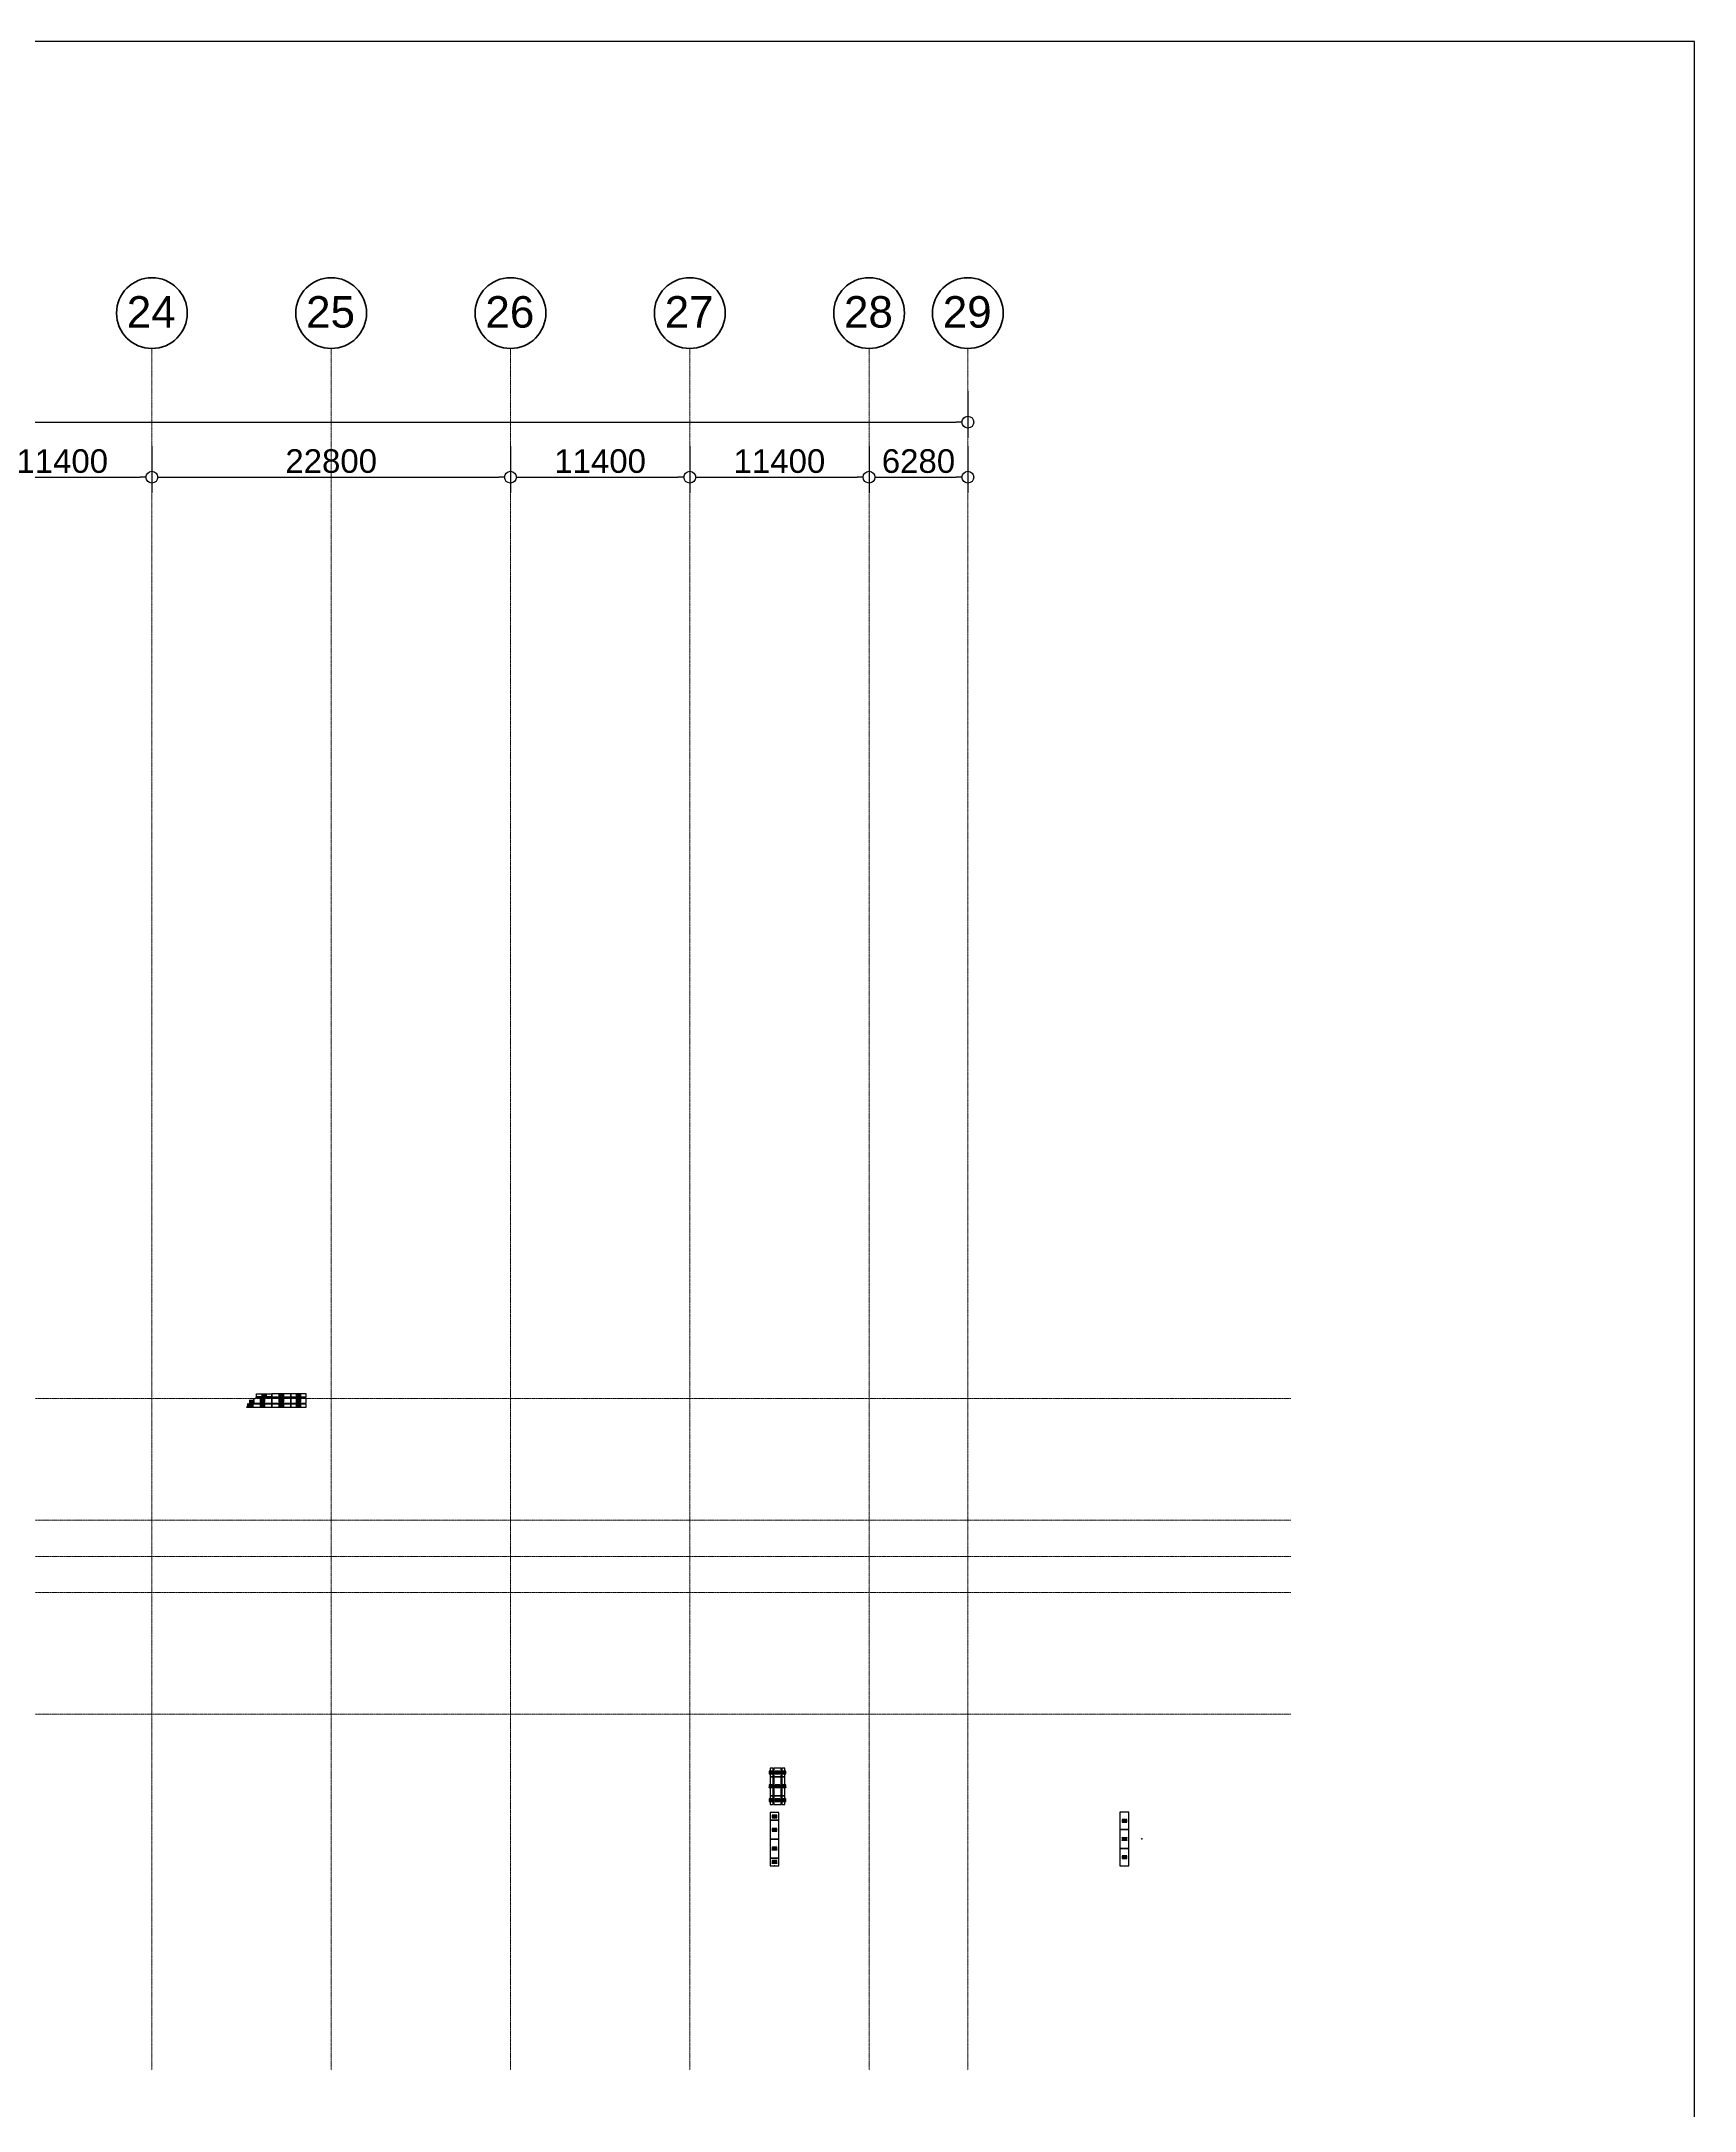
# Model space of a CAD drawing. Header units: millimetres. Extents: x -70132 to 394080, y -1879526 to 121974.
# Drawn here: x 251251 to 356364, y -9601 to 121974 of the extents above; entities that cross this region are included whole.
import ezdxf
from ezdxf.enums import TextEntityAlignment as Align

# ---------------------------------------------------------------- set-up
doc = ezdxf.new("R2010")
doc.units = ezdxf.units.MM
doc.linetypes.add('DPA_Grid _ Level 100', pattern=[10, 5.5, -1.6, 1.3, -1.6])
for name, color, linetype in [('000 - D I M', 251, 'Continuous'), ('000 - H A T C H', 9, 'Continuous'), ('009 - AHP_06_DATA_TEXT', 3, 'Continuous'), ('009 - AHP_06_PANEL_MAIN_COLOR_1', 3, 'Continuous'), ('009 - AHP_06_PANEL_SYMBOL_', 251, 'Continuous'), ('C0x_300HK_CODE_DEF_SUB', 250, 'Continuous')]:
    doc.layers.add(name, color=color, linetype=linetype)
doc.layers.add('S-GRID', color=251, linetype='Continuous', lineweight=9)
doc.layers.add('S-GRID-IDEN', color=3, linetype='Continuous', lineweight=50)
doc.styles.add('Arial', font='arial.ttf', dxfattribs={"height": 1500})
doc.styles.add('Arial_1', font='arial.ttf', dxfattribs={"height": 2000})
doc.styles.add('Arial_2', font='arial.ttf', dxfattribs={"height": 3})
doc.styles.add('Arial_TA1500', font='arial.ttf', dxfattribs={"height": 1500})
doc.styles.get("Standard").update_dxf_attribs({"font": 'arial.ttf'})
doc.dimstyles.new('DPA-DIM-3_0_C-C', dxfattribs={"dimscale": 304.8, "dimtxt": 1530.3891, "dimasz": 2.46063, "dimexe": 3.28084, "dimexo": 0.0625, "dimgap": 0.82021, "dimtad": 1, "dimdec": 0, "dimzin": 0, "dimdsep": 46, "dimtxsty": 'Arial_2', "dimblk1": 'DOTBLANK', "dimblk2": 'DOTBLANK', "dimsah": 1, "dimcen": 0.09, "dimdle": 3.28084, "dimadec": 8, "dimazin": 0, "dimtfac": 1, "dimtdec": 4, "dimtix": 1, "dimtmove": 0, "dimatfit": 3, "dimfxl": 6.56168, "dimfxlon": 1, "dimtvp": 1, "dimtolj": 1, "dimtzin": 0, "dimarcsym": 2})

# ---------------------------------------------------------------- blocks, each defined once
blk = doc.blocks.new('*U153')
at = {"layer": '009 - AHP_06_PANEL_MAIN_COLOR_1'}
blk.add_lwpolyline([(0, -100), (1200, -100), (1200, 100), (0, 100)], close=True, dxfattribs=at)
at = {"layer": '009 - AHP_06_PANEL_SYMBOL_'}
blk.add_point((0, 0), dxfattribs=at)
blk = doc.blocks.new('*U20')
at = {"layer": '009 - AHP_06_PANEL_MAIN_COLOR_1'}
blk.add_lwpolyline([(0, -175), (1200, -175), (1200, 175), (0, 175)], close=True, dxfattribs=at)
at = {"layer": '009 - AHP_06_PANEL_SYMBOL_'}
blk.add_point((0, 0), dxfattribs=at)
blk = doc.blocks.new('*U154')
at = {"layer": '009 - AHP_06_PANEL_MAIN_COLOR_1'}
blk.add_lwpolyline([(0, -100), (975, -100), (975, 100), (0, 100)], close=True, dxfattribs=at)
at = {"layer": '009 - AHP_06_PANEL_SYMBOL_'}
blk.add_point((0, 0), dxfattribs=at)
blk = doc.blocks.new('*U21')
at = {"layer": '009 - AHP_06_PANEL_MAIN_COLOR_1'}
blk.add_lwpolyline([(0, -175), (975, -175), (975, 175), (0, 175)], close=True, dxfattribs=at)
at = {"layer": '009 - AHP_06_PANEL_SYMBOL_'}
blk.add_point((0, 0), dxfattribs=at)
blk = doc.blocks.new('*U22')
at = {"layer": '009 - AHP_06_PANEL_MAIN_COLOR_1'}
blk.add_lwpolyline([(0, -100), (975, -100), (975, 100), (0, 100)], close=True, dxfattribs=at)
at = {"layer": '009 - AHP_06_PANEL_SYMBOL_'}
blk.add_point((0, 0), dxfattribs=at)
blk = doc.blocks.new('*U34')
blk.add_point((0, 0))
at = {"layer": '009 - AHP_06_PANEL_MAIN_COLOR_1'}
blk.add_lwpolyline([(0, 82), (0, 82), (0, -82), (165, -82)], close=True, dxfattribs=at)
blk = doc.blocks.new('*U168')
at = {"layer": '009 - AHP_06_PANEL_MAIN_COLOR_1'}
blk.add_lwpolyline([(0, -100), (552, -100), (552, 100), (0, 100)], close=True, dxfattribs=at)
at = {"layer": '009 - AHP_06_PANEL_SYMBOL_'}
blk.add_point((0, 0), dxfattribs=at)
blk = doc.blocks.new('*U169')
at = {"layer": '009 - AHP_06_PANEL_MAIN_COLOR_1'}
blk.add_lwpolyline([(0, -225), (552, -225), (552, 225), (0, 225)], close=True, dxfattribs=at)
at = {"layer": '009 - AHP_06_PANEL_SYMBOL_'}
blk.add_point((0, 0), dxfattribs=at)
blk = doc.blocks.new('*U155')
at = {"layer": '009 - AHP_06_PANEL_MAIN_COLOR_1'}
blk.add_lwpolyline([(0, -100), (1200, -100), (1200, 100), (0, 100)], close=True, dxfattribs=at)
at = {"layer": '009 - AHP_06_PANEL_SYMBOL_'}
blk.add_point((0, 0), dxfattribs=at)
blk = doc.blocks.new('*U23')
at = {"layer": '009 - AHP_06_PANEL_MAIN_COLOR_1'}
blk.add_lwpolyline([(0, -225), (1200, -225), (1200, 225), (0, 225)], close=True, dxfattribs=at)
at = {"layer": '009 - AHP_06_PANEL_SYMBOL_'}
blk.add_point((0, 0), dxfattribs=at)
blk = doc.blocks.new('*U24')
at = {"layer": '009 - AHP_06_PANEL_MAIN_COLOR_1'}
blk.add_lwpolyline([(0, -286), (1200, -286), (1200, 286), (0, 286)], close=True, dxfattribs=at)
at = {"layer": '009 - AHP_06_PANEL_SYMBOL_'}
blk.add_point((0, 0), dxfattribs=at)
blk = doc.blocks.new('*U156')
at = {"layer": '009 - AHP_06_PANEL_MAIN_COLOR_1'}
blk.add_lwpolyline([(0, -285), (490, -285), (490, 285), (0, 285)], close=True, dxfattribs=at)
at = {"layer": '009 - AHP_06_PANEL_SYMBOL_'}
blk.add_point((0, 0), dxfattribs=at)
blk = doc.blocks.new('*U157')
at = {"layer": '009 - AHP_06_PANEL_MAIN_COLOR_1'}
blk.add_lwpolyline([(0, -285), (1200, -285), (1200, 285), (0, 285)], close=True, dxfattribs=at)
at = {"layer": '009 - AHP_06_PANEL_SYMBOL_'}
blk.add_point((0, 0), dxfattribs=at)
blk = doc.blocks.new('*U37')
at = {"layer": '009 - AHP_06_PANEL_MAIN_COLOR_1'}
blk.add_lwpolyline([(0, -286), (1102, -286), (1102, 286), (0, 286)], close=True, dxfattribs=at)
at = {"layer": '009 - AHP_06_PANEL_SYMBOL_'}
blk.add_point((0, 0), dxfattribs=at)
blk = doc.blocks.new('*U38')
at = {"layer": '009 - AHP_06_PANEL_MAIN_COLOR_1'}
blk.add_lwpolyline([(0, -286), (1102, -286), (1102, 286), (0, 286)], close=True, dxfattribs=at)
at = {"layer": '009 - AHP_06_PANEL_SYMBOL_'}
blk.add_point((0, 0), dxfattribs=at)
blk = doc.blocks.new('Grid - 100 Scale-586761-4150-01 - CONCOURSE LEVEL PLAN - REFLECTED CEILING PLAN')
at = {"layer": 'S-GRID-IDEN'}
blk.add_circle((0, 0), 4.5, dxfattribs=at)
blk = doc.blocks.new('_DotBlank')
at = {"color": 0, "linetype": 'ByBlock', "lineweight": -2}
blk.add_line((-0.5, 0), (-1, 0), dxfattribs=at)
blk.add_circle((0, 0), 0.5, dxfattribs=at)
blk = doc.blocks.new('*D124')
at = {"layer": '000 - D I M', "color": 0, "lineweight": -2, "transparency": 16777216}
for p, q in [((92300, 73305), (92300, 70324)), ((103700, 73305), (103700, 70324)), ((93050, 71324), (102950, 71324))]:
    blk.add_line(p, q, dxfattribs=at)
at = {"layer": 'Defpoints', "color": 0, "transparency": 16777216}
for p in [(92300, 73324), (103700, 73324), (103700, 71324)]:
    blk.add_point(p, dxfattribs=at)
at = {"layer": '000 - D I M', "color": 0, "lineweight": -2, "transparency": 16777216, "xscale": 750, "yscale": 750, "zscale": 750, "rotation": 180}
blk.add_blockref('_DotBlank', (92300, 71324), dxfattribs=at)
at = {"layer": '000 - D I M', "color": 0, "lineweight": -2, "transparency": 16777216, "xscale": 750, "yscale": 750, "zscale": 750}
blk.add_blockref('_DotBlank', (103700, 71324), dxfattribs=at)
at = {"layer": '000 - D I M', "color": 0, "transparency": 16777216, "insert": (98000, 72340), "char_height": 1500, "width": 6922.07, "attachment_point": 5, "style": 'Arial_TA1500'}
blk.add_mtext('\\A1;11400', dxfattribs=at)
blk = doc.blocks.new('*D125')
at = {"layer": '000 - D I M', "color": 0, "lineweight": -2, "transparency": 16777216}
for p, q in [((103700, 73305), (103700, 70324)), ((126500, 73305), (126500, 70324)), ((104450, 71324), (125750, 71324))]:
    blk.add_line(p, q, dxfattribs=at)
at = {"layer": 'Defpoints', "color": 0, "transparency": 16777216}
for p in [(103700, 73324), (126500, 73324), (126500, 71324)]:
    blk.add_point(p, dxfattribs=at)
at = {"layer": '000 - D I M', "color": 0, "lineweight": -2, "transparency": 16777216, "xscale": 750, "yscale": 750, "zscale": 750, "rotation": 180}
blk.add_blockref('_DotBlank', (103700, 71324), dxfattribs=at)
at = {"layer": '000 - D I M', "color": 0, "lineweight": -2, "transparency": 16777216, "xscale": 750, "yscale": 750, "zscale": 750}
blk.add_blockref('_DotBlank', (126500, 71324), dxfattribs=at)
at = {"layer": '000 - D I M', "color": 0, "transparency": 16777216, "insert": (115100, 72340), "char_height": 1500, "width": 6922.07, "attachment_point": 5, "style": 'Arial_TA1500'}
blk.add_mtext('\\A1;22800', dxfattribs=at)
blk = doc.blocks.new('*D126')
at = {"layer": '000 - D I M', "color": 0, "lineweight": -2, "transparency": 16777216}
for p, q in [((126500, 73305), (126500, 70324)), ((137900, 73305), (137900, 70324)), ((127250, 71324), (137150, 71324))]:
    blk.add_line(p, q, dxfattribs=at)
at = {"layer": 'Defpoints', "color": 0, "transparency": 16777216}
for p in [(126500, 73324), (137900, 73324), (137900, 71324)]:
    blk.add_point(p, dxfattribs=at)
at = {"layer": '000 - D I M', "color": 0, "lineweight": -2, "transparency": 16777216, "xscale": 750, "yscale": 750, "zscale": 750, "rotation": 180}
blk.add_blockref('_DotBlank', (126500, 71324), dxfattribs=at)
at = {"layer": '000 - D I M', "color": 0, "lineweight": -2, "transparency": 16777216, "xscale": 750, "yscale": 750, "zscale": 750}
blk.add_blockref('_DotBlank', (137900, 71324), dxfattribs=at)
at = {"layer": '000 - D I M', "color": 0, "transparency": 16777216, "insert": (132200, 72340), "char_height": 1500, "width": 6922.07, "attachment_point": 5, "style": 'Arial_TA1500'}
blk.add_mtext('\\A1;11400', dxfattribs=at)
blk = doc.blocks.new('*D127')
at = {"layer": '000 - D I M', "color": 0, "lineweight": -2, "transparency": 16777216}
for p, q in [((137900, 73305), (137900, 70324)), ((149300, 73305), (149300, 70324)), ((138650, 71324), (148550, 71324))]:
    blk.add_line(p, q, dxfattribs=at)
at = {"layer": 'Defpoints', "color": 0, "transparency": 16777216}
for p in [(137900, 73324), (149300, 73324), (149300, 71324)]:
    blk.add_point(p, dxfattribs=at)
at = {"layer": '000 - D I M', "color": 0, "lineweight": -2, "transparency": 16777216, "xscale": 750, "yscale": 750, "zscale": 750, "rotation": 180}
blk.add_blockref('_DotBlank', (137900, 71324), dxfattribs=at)
at = {"layer": '000 - D I M', "color": 0, "lineweight": -2, "transparency": 16777216, "xscale": 750, "yscale": 750, "zscale": 750}
blk.add_blockref('_DotBlank', (149300, 71324), dxfattribs=at)
at = {"layer": '000 - D I M', "color": 0, "transparency": 16777216, "insert": (143600, 72340), "char_height": 1500, "width": 6922.07, "attachment_point": 5, "style": 'Arial_TA1500'}
blk.add_mtext('\\A1;11400', dxfattribs=at)
blk = doc.blocks.new('*D128')
at = {"layer": '000 - D I M', "color": 0, "lineweight": -2, "transparency": 16777216}
for p, q in [((149300, 73305), (149300, 70324)), ((155580, 73305), (155580, 70324)), ((150050, 71324), (154830, 71324))]:
    blk.add_line(p, q, dxfattribs=at)
at = {"layer": 'Defpoints', "color": 0, "transparency": 16777216}
for p in [(149300, 73324), (155580, 73324), (155580, 71324)]:
    blk.add_point(p, dxfattribs=at)
at = {"layer": '000 - D I M', "color": 0, "lineweight": -2, "transparency": 16777216, "xscale": 750, "yscale": 750, "zscale": 750, "rotation": 180}
blk.add_blockref('_DotBlank', (149300, 71324), dxfattribs=at)
at = {"layer": '000 - D I M', "color": 0, "lineweight": -2, "transparency": 16777216, "xscale": 750, "yscale": 750, "zscale": 750}
blk.add_blockref('_DotBlank', (155580, 71324), dxfattribs=at)
at = {"layer": '000 - D I M', "color": 0, "transparency": 16777216, "insert": (152440, 72340), "char_height": 1500, "width": 5537.65, "attachment_point": 5, "style": 'Arial_TA1500'}
blk.add_mtext('\\A1;6280', dxfattribs=at)
blk = doc.blocks.new('*D129')
at = {"layer": '000 - D I M', "color": 0, "lineweight": -2, "transparency": 16777216}
for p, q in [((-151000, 76805), (-151000, 73824)), ((155580, 76805), (155580, 73824)), ((-150250, 74824), (154830, 74824))]:
    blk.add_line(p, q, dxfattribs=at)
at = {"layer": 'Defpoints', "color": 0, "transparency": 16777216}
for p in [(-151000, 76824), (155580, 76824), (155580, 74824)]:
    blk.add_point(p, dxfattribs=at)
at = {"layer": '000 - D I M', "color": 0, "lineweight": -2, "transparency": 16777216, "xscale": 750, "yscale": 750, "zscale": 750, "rotation": 180}
blk.add_blockref('_DotBlank', (-151000, 74824), dxfattribs=at)
at = {"layer": '000 - D I M', "color": 0, "lineweight": -2, "transparency": 16777216, "xscale": 750, "yscale": 750, "zscale": 750}
blk.add_blockref('_DotBlank', (155580, 74824), dxfattribs=at)
at = {"layer": '000 - D I M', "color": 0, "transparency": 16777216, "insert": (2290, 75840), "char_height": 1500, "width": 8306.48, "attachment_point": 5, "style": 'Arial_TA1500'}
blk.add_mtext('\\A1;306580', dxfattribs=at)
blk = doc.blocks.new('000_CKST-FAMELINE_CEILING06_CODE_PANEL')
at = {"layer": 'C0x_300HK_CODE_DEF_SUB', "color": 0}
for points in [[(-3000, 4885), (-2775, 4885), (-2775, 5110), (-3000, 5110)], [(-2775, 1435), (2775, 1435), (2775, 4885), (-2775, 4885)], [(-2775, 1885), (2775, 1885), (2775, 2335), (-2775, 2335)], [(-2775, 1435), (2775, 1435), (2775, 1885), (-2775, 1885)], [(-2775, 985), (2775, 985), (2775, 1435), (-2775, 1435)], [(-2775, 535), (2775, 535), (2775, 985), (-2775, 985)], [(-2775, 85), (2775, 85), (2775, 535), (-2775, 535)], [(-2775, -365), (2775, -365), (2775, 85), (-2775, 85)], [(2775, 4885), (3000, 4885), (3000, 5110), (2775, 5110)], [(-3000, -5110), (-2775, -5110), (-2775, -4885), (-3000, -4885)], [(-2775, -815), (2775, -815), (2775, -365), (-2775, -365)], [(-2775, -1265), (2775, -1265), (2775, -815), (-2775, -815)], [(-2775, -1715), (2775, -1715), (2775, -1265), (-2775, -1265)], [(-2775, -2165), (2775, -2165), (2775, -1715), (-2775, -1715)], [(-2775, -2615), (2775, -2615), (2775, -2165), (-2775, -2165)], [(-2775, -3065), (2775, -3065), (2775, -2615), (-2775, -2615)], [(-2775, -3515), (2775, -3515), (2775, -3065), (-2775, -3065)], [(-2775, -3965), (2775, -3965), (2775, -3515), (-2775, -3515)], [(-2775, -4415), (2775, -4415), (2775, -3965), (-2775, -3965)], [(-2775, -4865), (2775, -4865), (2775, -4415), (-2775, -4415)], [(2775, -5110), (3000, -5110), (3000, -4885), (2775, -4885)]]:
    blk.add_lwpolyline(points, close=True, dxfattribs=at)
at = {"layer": 'C0x_300HK_CODE_DEF_SUB', "color": 0, "style": 'Arial'}
for s, p in [('panel_code_name', (-2625, 4580)), ('panel_matt_type', (-2625, 2030)), ('panel_no', (-2625, 1580)), ('panel_name', (-2625, 1130)), ('panel_length', (-2625, 680)), ('panel_length_1', (-2625, 230)), ('panel_length_2', (-2625, -220)), (':', (17, 4580)), (':', (17, 2030)), (':', (17, 1580)), (':', (17, 1130)), (':', (17, 680)), (':', (17, 211)), ('panel_width', (-2625, -670)), ('panel_width_2', (-2625, -1120)), ('panel_width_3', (-2625, -1570)), ('panel_color', (-2625, -2020)), ('panel_shape', (-2625, -2470)), ('panel_add-on', (-2625, -2920)), ('panel_date-create', (-2625, -3370)), ('panel_station', (-2625, -3820)), ('panel_level', (-2625, -4270)), ('panel_zone', (-2625, -4720)), (':', (17, -220)), (':', (17, -670)), (':', (17, -1120)), (':', (17, -1570)), (':', (17, -2020)), (':', (17, -2470)), (':', (17, -2920)), (':', (17, -3370)), (':', (17, -3820)), (':', (17, -4270)), (':', (17, -4720))]:
    blk.add_text(s, height=225, dxfattribs=at).set_placement(p)
at = {"layer": 'C0x_300HK_CODE_DEF_SUB', "color": 0, "lineweight": 30, "flags": 104}
blk.add_attdef('panel_code_name', text='', height=225, dxfattribs=at).set_placement((179, 4805), align=Align.TOP_LEFT)
at = {"layer": 'C0x_300HK_CODE_DEF_SUB', "color": 0, "style": 'Arial'}
for tag, p in [('panel_matt_type', (179, 2030)), ('panel_no', (179, 1580)), ('panel_name', (179, 1130)), ('panel_length', (179, 680)), ('panel_length_2', (179, 230)), ('panel_length_3', (179, -220)), ('panel_width', (179, -670)), ('panel_width_2', (179, -1120)), ('panel_width_3', (179, -1570)), ('panel_color', (179, -2020)), ('panel_shape', (179, -2470)), ('panel_add-on', (179, -2920)), ('panel_date-create', (179, -3370)), ('panel_station', (179, -3820)), ('panel_level', (179, -4270)), ('panel_zone', (179, -4720))]:
    blk.add_attdef(tag, p, '', height=225, dxfattribs=at)
blk = doc.blocks.new('Drawing1_20261102-145208_PP17_C06_DATA_STD_LENGTH')
at = {"layer": '009 - AHP_06_DATA_TEXT'}
for p, xscale, yscale, zscale, values in [((9590, -132425), 0.03000000000000001, 0.03000000000000001, 0.03000000000000001, {'panel_matt_type': 'C06_STD-LENGTH', 'panel_length': '1200', 'panel_width': '200.000000000116'}), ((10240, -132537), 0.03000000000000001, 0.03000000000000001, 0.03000000000000001, {'panel_matt_type': 'C06_STD-LENGTH', 'panel_length': '975.000000000466', 'panel_width': '200.000000000116'}), ((9590, -133625), 0.03000000000000001, 0.03000000000000001, 0.03000000000000001, {'panel_matt_type': 'C06_STD-LENGTH', 'panel_length': '1200', 'panel_width': '200.000000000116'}), ((9915, -133625), 0.03000000000000001, 0.03000000000000001, 0.03000000000000001, {'panel_matt_type': 'C06_STD-LENGTH', 'panel_length': '1200', 'panel_width': '349.999999999884'}), ((10240, -133625), 0.03000000000000001, 0.03000000000000001, 0.03000000000000001, {'panel_matt_type': 'C06_STD-LENGTH', 'panel_length': '1200', 'panel_width': '200.000000000116'}), ((9590, -134712), 0.03000000000000001, 0.03000000000000001, 0.03000000000000001, {'panel_matt_type': 'C06_STD-LENGTH', 'panel_length': '974.999999999534', 'panel_width': '200.000000000116'}), ((9915, -134712), 0.03000000000000001, 0.03000000000000001, 0.03000000000000001, {'panel_matt_type': 'C06_STD-LENGTH', 'panel_length': '974.999999999534', 'panel_width': '349.999999999884'}), ((10240, -134712), 0.03000000000000001, 0.03000000000000001, 0.03000000000000001, {'panel_matt_type': 'C06_STD-LENGTH', 'panel_length': '974.999999999534', 'panel_width': '200.000000000116'}), ((-19425, -164985), 0.03, 0.03, 0.03, {'panel_matt_type': 'C06_STD-LENGTH', 'panel_length': '489.999999999996', 'panel_width': '570'}), ((-18580, -164985), 0.03, 0.03, 0.03, {'panel_matt_type': 'C06_STD-LENGTH', 'panel_length': '1200', 'panel_width': '570'}), ((-17380, -164985), 0.03, 0.03, 0.03, {'panel_matt_type': 'C06_STD-LENGTH', 'panel_length': '1200', 'panel_width': '570'}), ((-16535, -164985), 0.03, 0.03, 0.03, {'panel_matt_type': 'C06_STD-LENGTH', 'panel_length': '489.999999999996', 'panel_width': '570'}), ((-15493, -164800), 0.03, 0.03, 0.03, {'panel_matt_type': 'C06_STD-LENGTH', 'panel_length': '551.999999999998', 'panel_width': '200.000000001863'}), ((-15493, -165175), 0.03, 0.03, 0.03, {'panel_matt_type': 'C06_STD-LENGTH', 'panel_length': '551.999999999998', 'panel_width': '449.999999694526'}), ((-15493, -165550), 0.03, 0.03, 0.03, {'panel_matt_type': 'C06_STD-LENGTH', 'panel_length': '551.999999999998', 'panel_width': '200.000000001863'}), ((-14617, -164800), 0.03, 0.03, 0.03, {'panel_matt_type': 'C06_STD-LENGTH', 'panel_length': '1200', 'panel_width': '200.000000001863'}), ((-14617, -165175), 0.03, 0.03, 0.03, {'panel_matt_type': 'C06_STD-LENGTH', 'panel_length': '1200', 'panel_width': '449.999999694526'}), ((-14617, -165550), 0.03, 0.03, 0.03, {'panel_matt_type': 'C06_STD-LENGTH', 'panel_length': '1200', 'panel_width': '200.000000001863'}), ((-13741, -164800), 0.03, 0.03, 0.03, {'panel_matt_type': 'C06_STD-LENGTH', 'panel_length': '551.999999999998', 'panel_width': '200.000000001863'}), ((-13741, -165175), 0.03, 0.03, 0.03, {'panel_matt_type': 'C06_STD-LENGTH', 'panel_length': '551.999999999998', 'panel_width': '449.999999694526'}), ((-13741, -165550), 0.03, 0.03, 0.03, {'panel_matt_type': 'C06_STD-LENGTH', 'panel_length': '551.999999999998', 'panel_width': '200.000000001863'}), ((-19118, -187236), 0.03, 0.03, 0.03, {'panel_matt_type': 'C06_STD-LENGTH', 'panel_length': '1102', 'panel_width': '572.000000001863'}), ((-17967, -187236), 0.03, 0.03, 0.03, {'panel_matt_type': 'C06_STD-LENGTH', 'panel_length': '1200', 'panel_width': '572.000000001863'}), ((-16816, -187236), 0.03, 0.03, 0.03, {'panel_matt_type': 'C06_STD-LENGTH', 'panel_length': '1102', 'panel_width': '572.000000001863'})]:
    blk.add_blockref('000_CKST-FAMELINE_CEILING06_CODE_PANEL', p, dxfattribs=dict(at, xscale=xscale, yscale=yscale, zscale=zscale)).add_auto_attribs(values)
blk = doc.blocks.new('Drawing1_20261102-150320_C06_DATA_TZP_LENGTH')
at = {"layer": '009 - AHP_06_DATA_TEXT', "xscale": 0.03, "yscale": 0.03, "zscale": 0.03, "rotation": 90}
for p, values in [((120218, 9590), {'panel_matt_type': 'C06-TZP-VARIES', 'panel_length': '414.66571600968', 'panel_width': '200.000000000116'}), ((120343, 9822), {'panel_matt_type': 'C06-TZP-VARIES', 'panel_length': '164.665716008749', 'panel_width': '164.665716008909'}), ((121025, 9915), {'panel_matt_type': 'C06-TZP-VARIES', 'panel_length': '1200', 'panel_width': '349.999999999884'})]:
    blk.add_blockref('000_CKST-FAMELINE_CEILING06_CODE_PANEL', p, dxfattribs=at).add_auto_attribs(values)
blk = doc.blocks.new('A$C6ec4f5d1')
at = {"layer": 'S-GRID', "linetype": 'DPA_Grid _ Level 100'}
for p, q in [((103700, -29972.2), (103700, 79507.3)), ((115100, -29972.2), (115100, 79507.3)), ((126500, -29972.2), (126500, 79507.3)), ((137900, -29972.2), (137900, 79507.3)), ((149300, -29972.2), (149300, 79507.3)), ((155580, -29972.2), (155580, 79507.3)), ((176116, 12740), (-188692, 12740)), ((176116, 5000), (-182342, 5000)), ((176116, 2700), (-188692, 2700)), ((176116, 400), (-182342, 400)), ((176116, -7340), (-188692, -7340))]:
    blk.add_line(p, q, dxfattribs=at)
at = {"layer": 'S-GRID-IDEN', "xscale": 499.9999999999995, "yscale": 499.9999999999995, "zscale": 499.9999999999995}
for p in [(103700, 81757.3), (115100, 81757.3), (126500, 81757.3), (137900, 81757.3), (149300, 81757.3), (155580, 81757.3)]:
    blk.add_blockref('Grid - 100 Scale-586761-4150-01 - CONCOURSE LEVEL PLAN - REFLECTED CEILING PLAN', p, dxfattribs=at)
at = {"layer": 'S-GRID-IDEN', "lineweight": 9, "char_height": 2000, "width": 3767.931, "attachment_point": 1, "style": 'Arial_1'}
for s, insert in [('24', (102106, 82836.8)), ('25', (113506, 82836.8)), ('26', (124906, 82836.8)), ('27', (136306, 82836.8)), ('28', (147706, 82836.8)), ('29', (153986, 82836.8))]:
    blk.add_mtext(s, dxfattribs=dict(at, insert=insert))
at = {"layer": '000 - D I M', "color": 1}
for base, p1, p2, picture, middle in [((155580, 74824), (-151000, 76824), (155580, 76824), '*D129', (2290, 75840.4)), ((103700, 71324), (92300, 73324), (103700, 73324), '*D124', (98000, 72339.9)), ((126500, 71324), (103700, 73324), (126500, 73324), '*D125', (115100, 72339.9)), ((137900, 71324), (126500, 73324), (137900, 73324), '*D126', (132200, 72339.9)), ((149300, 71324), (137900, 73324), (149300, 73324), '*D127', (143600, 72339.9)), ((155580, 71324), (149300, 73324), (155580, 73324), '*D128', (152440, 72339.9))]:
    dim = blk.add_linear_dim(base=base, p1=p1, p2=p2, dimstyle='DPA-DIM-3_0_C-C', override={"dimpost": '<>', "dimtxsty": 'Arial_TA1500'}, dxfattribs=at)
    dim.commit()
    dim.dimension.update_dxf_attribs({"geometry": picture, "text_midpoint": middle})

msp = doc.modelspace()

# ---------------------------------------------------------------- linework, layer by layer
at = {"color": 1}
msp.add_lwpolyline([(-66720.1, -20990.4), (356364.1, -20990.4), (356364.1, 121973.8), (-66720.1, 121973.8)], close=True, dxfattribs=at)
msp.add_point((321225.3, 7670.4))
at = {"layer": '000 - H A T C H', "color": 3, "linetype": 'Continuous'}
for p, q in [((264702.3, 35377.4), (264702.3, 35542.1)), ((264702.3, 35127.4), (264702.3, 35327.4))]:
    msp.add_line(p, q, dxfattribs=at)
at = {"layer": '000 - H A T C H', "linetype": 'Continuous'}
for p, q in [((297577.3, 8857.4), (298147.3, 8857.4)), ((297577.3, 7657.4), (298147.3, 7657.4)), ((297577.3, 6457.4), (298147.3, 6457.4))]:
    msp.add_line(p, q, dxfattribs=at)
at = {"layer": '009 - AHP_06_PANEL_MAIN_COLOR_1'}
msp.add_lwpolyline([(265902.3, 35727.4), (264887.7, 35727.4), (264702.3, 35542.1), (264702.3, 35377.4), (265902.3, 35377.4)], close=True, dxfattribs=at)
at = {"layer": '009 - AHP_06_PANEL_MAIN_COLOR_1', "color": 3}
msp.add_lwpolyline([(264702.3, 35327.4), (264487.7, 35327.4), (264287.7, 35127.4), (264702.3, 35127.4)], close=True, dxfattribs=at)

# ---------------------------------------------------------------- block references
for name, p in [('A$C6ec4f5d1', (154577.3, 22937.4)), ('Drawing1_20261102-150320_C06_DATA_TZP_LENGTH', (144277.3, 25637.4)), ('*U153', (265902.3, 35877.4)), ('*U20', (265902.3, 35552.4)), ('*U154', (267102.3, 35877.4)), ('*U21', (267102.3, 35552.4)), ('*U153', (264702.3, 35227.4)), ('*U153', (265902.3, 35227.4)), ('*U154', (267102.3, 35227.4))]:
    msp.add_blockref(name, p)
for name, p, rotation in [('Drawing1_20261102-145208_PP17_C06_DATA_STD_LENGTH', (132877.3, 25637.4), 90), ('*U168', (297677.3, 11619.9), 90), ('*U169', (298052.3, 11619.9), 90), ('*U168', (298427.3, 11619.9), 90), ('*U155', (297677.3, 10419.9), 90), ('*U23', (298052.3, 10419.9), 90), ('*U155', (298427.3, 10419.9), 90), ('*U168', (297677.3, 10419.9), 270), ('*U156', (297862.3, 8857.4), 90), ('*U169', (298052.3, 10419.9), 270), ('*U168', (298427.3, 10419.9), 270), ('*U37', (320113.3, 8270.4), 90), ('*U157', (297862.3, 7657.4), 90), ('*U24', (320113.3, 7070.4), 90), ('*U157', (297862.3, 6457.4), 90), ('*U38', (320113.3, 7070.4), 270), ('*U156', (297862.3, 5967.4), 90)]:
    msp.add_blockref(name, p, dxfattribs=dict(rotation=rotation))
at = {"color": 3, "xscale": -1}
msp.add_blockref('*U34', (264702.3, 35459.8), dxfattribs=at)
at = {"xscale": -1}
msp.add_blockref('*U22', (265902.3, 35877.4), dxfattribs=at)

doc.saveas('drawing.dxf')
